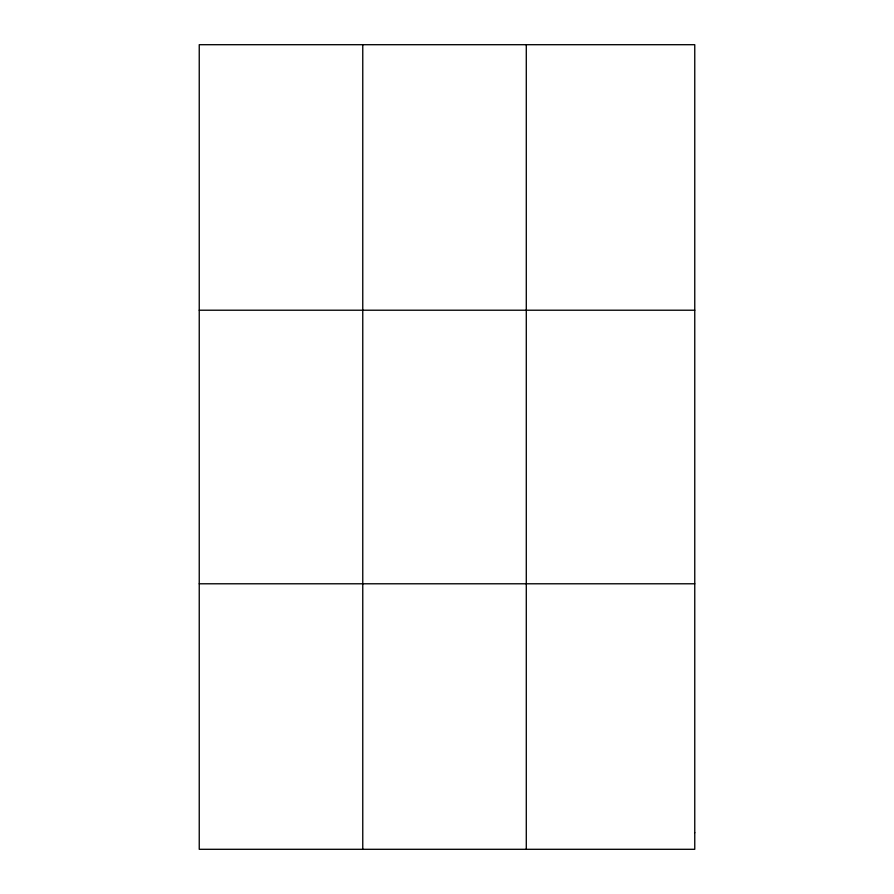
<?xml version="1.0" encoding="UTF-8"?>
<svg xmlns="http://www.w3.org/2000/svg" width="894" height="894" viewBox="0 0 894 894"><rect width="100%" height="100%" fill="white"/><g stroke="black" fill="none" stroke-linecap="round" stroke-linejoin="round"><path stroke-width="1.34" d="M362.763 849.3L362.763 44.7M526.287 849.3L526.287 44.7M199.239 310.218L694.761 310.218M199.239 583.782L694.761 583.782M694.761 832.705L694.761 849.3L199.239 849.3L199.239 44.7L694.761 44.7L694.761 832.705"/></g></svg>
